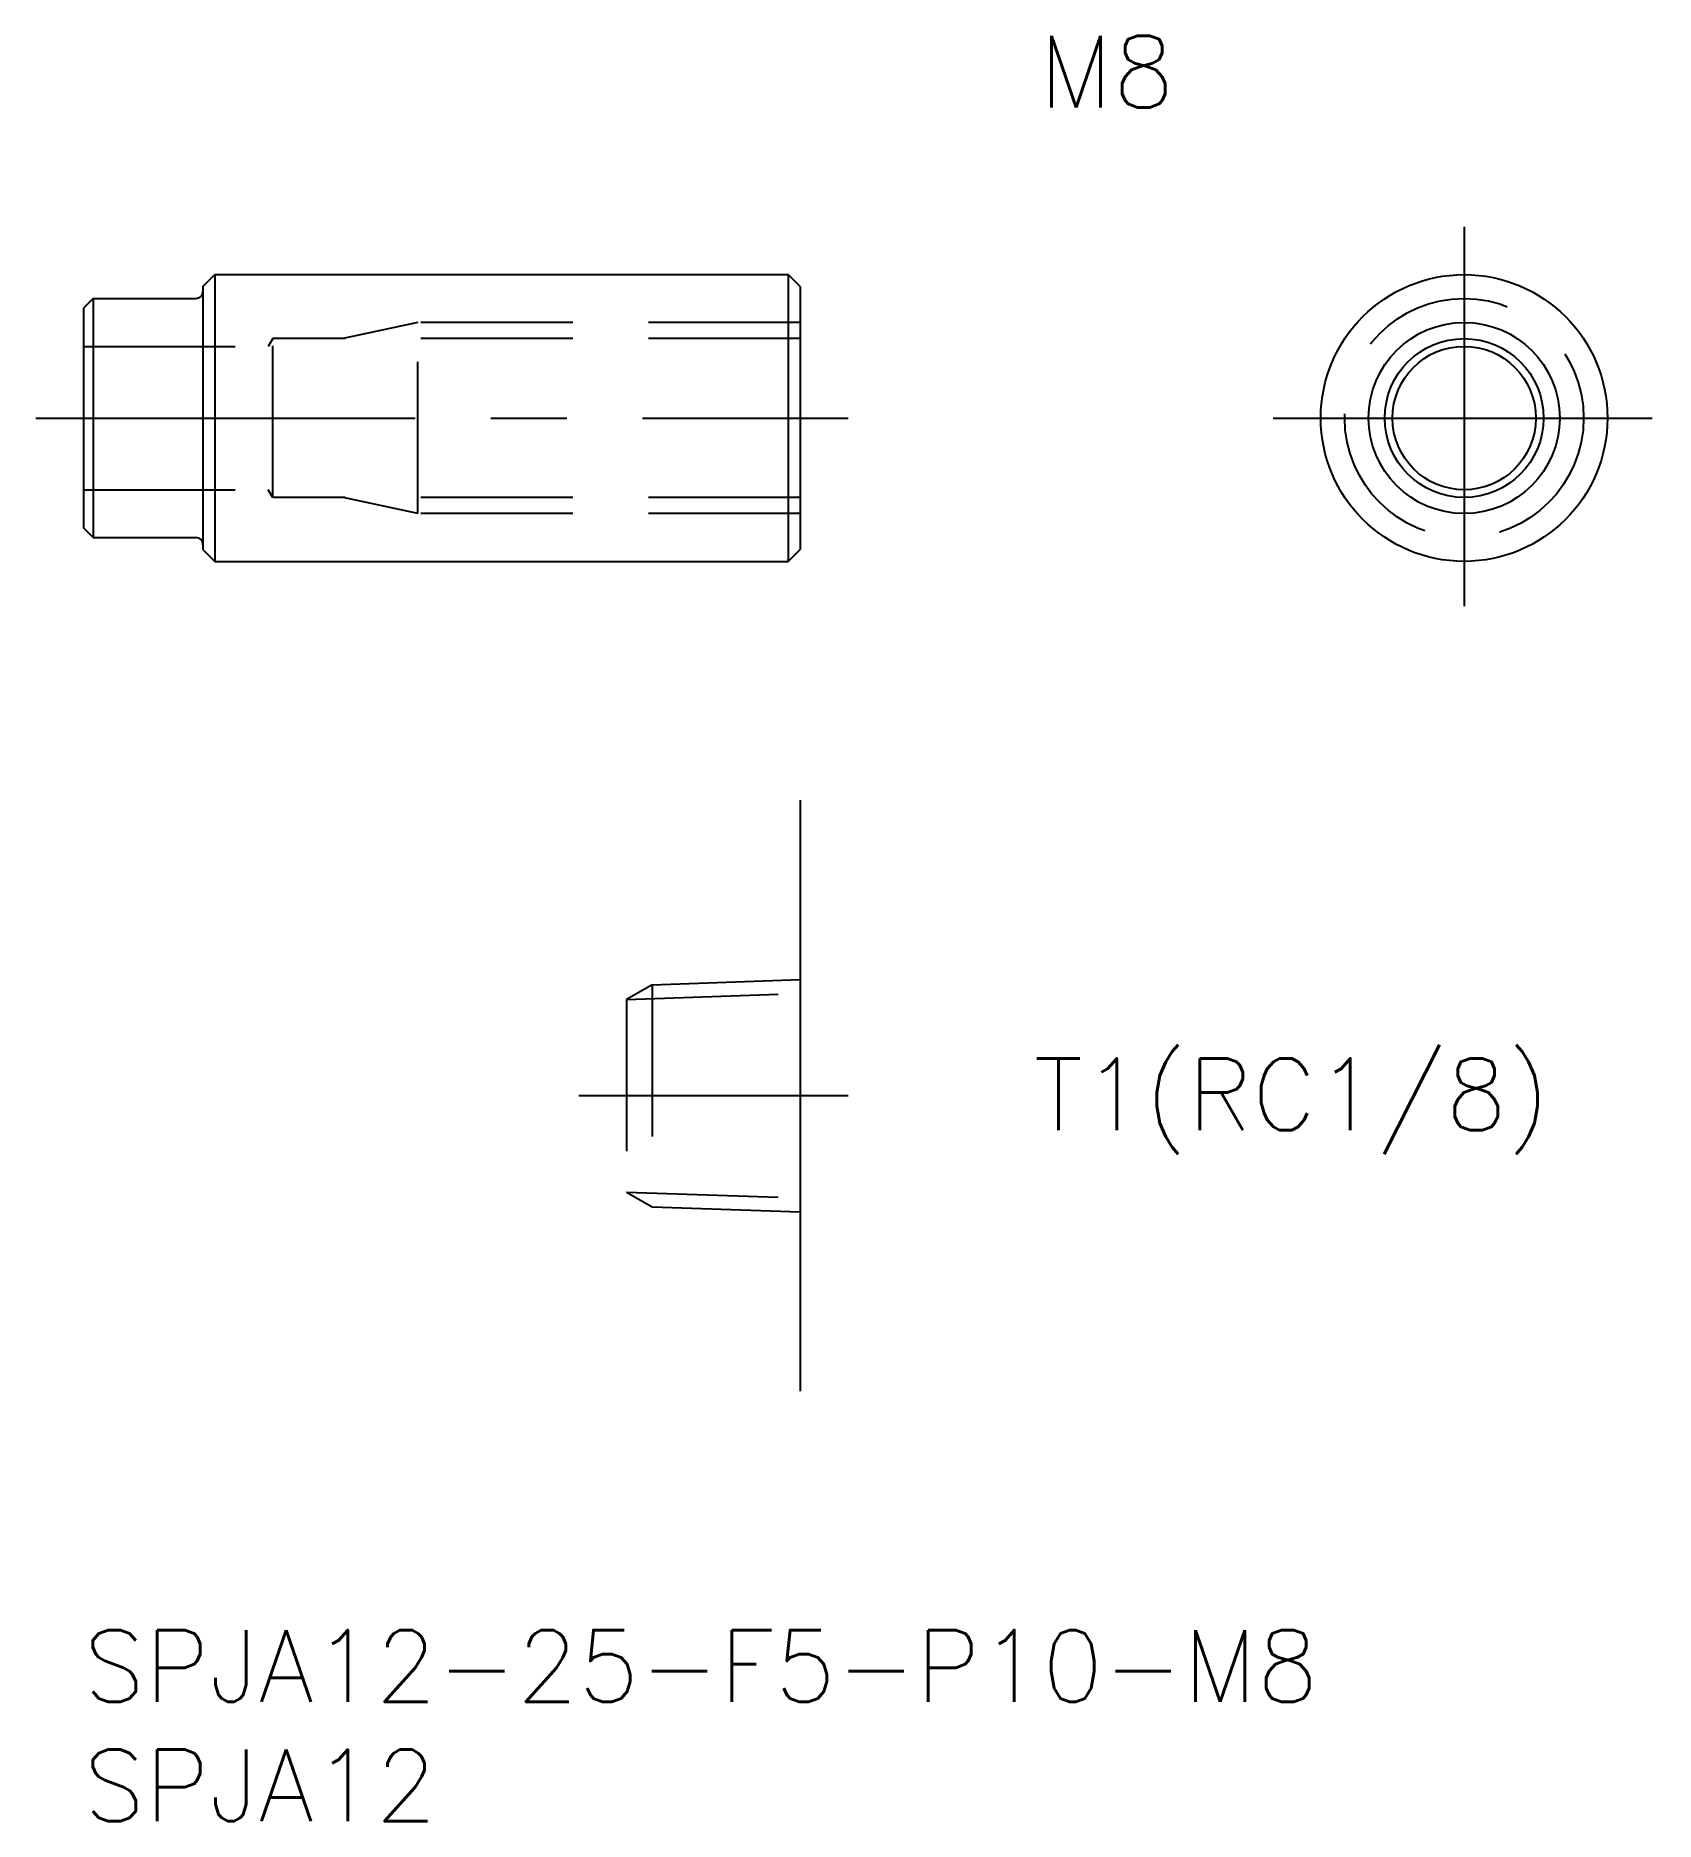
# Model space of a CAD drawing. Extents: x -2 to 65.8, y -8 to 66.7.
import ezdxf

# ---------------------------------------------------------------- set-up
doc = ezdxf.new("R2010")
doc.units = 0
doc.header["$LTSCALE"] = 0.5
doc.linetypes.add('CENTER', pattern=[50.8, 31.75, -6.35, 6.35, -6.35])
doc.linetypes.add('DASHED', pattern=[19.05, 12.7, -6.35])
for name, color, linetype in [('MSM_CENTER', 1, 'CENTER'), ('MSM_CONTINUOUS', 7, 'CONTINUOUS'), ('MSM_DASHED', 4, 'DASHED'), ('MSM_NARROW', 5, 'CONTINUOUS'), ('MSM_PART_NUMBER', 7, 'CONTINUOUS')]:
    doc.layers.add(name, color=color, linetype=linetype)
doc.styles.get("Standard").update_dxf_attribs({"font": 'txt.shx', "height": 3, "bigfont": 'bigfont.shx'})

# ---------------------------------------------------------------- blocks, each defined once
blk = doc.blocks.new('*U4')
at = {"layer": 'MSM_PART_NUMBER'}
blk.add_text('SPJA12-25-F5-P10-M8', height=3, dxfattribs=at).set_placement((0, -3))
blk = doc.blocks.new('*U5')
at = {"layer": 'MSM_PART_NUMBER'}
blk.add_text('SPJA12', height=3, dxfattribs=at).set_placement((0, -8))
blk = doc.blocks.new('*U6')
at = {"layer": 'MSM_PART_NUMBER'}
blk.add_text('M8', height=3, dxfattribs=at).set_placement((40, 63.728))
blk = doc.blocks.new('*U7')
at = {"layer": 'MSM_PART_NUMBER'}
blk.add_text('T1(RC1/8)', height=3, dxfattribs=at).set_placement((39.776, 20.925))

msp = doc.modelspace()

# ---------------------------------------------------------------- linework, layer by layer
at = {"layer": 'MSM_CENTER'}
for p, q in [((57.786, 58.728), (57.786, 42.728)), ((-2, 50.728), (32, 50.728)), ((49.786, 50.728), (65.786, 50.728)), ((32, 22.364), (20.729, 22.364))]:
    msp.add_line(p, q, dxfattribs=at)
at = {"layer": 'MSM_CONTINUOUS'}
for p, q in [((5, 56.228), (5.5, 56.728)), ((5, 56.228), (5, 45.228)), ((5.5, 56.728), (29.5, 56.728)), ((5.5, 56.728), (5.5, 44.728)), ((29.5, 56.728), (29.5, 44.728)), ((30, 56.228), (29.5, 56.728)), ((30, 56.228), (30, 45.228)), ((0.4, 55.728), (0, 55.328)), ((0, 55.328), (0, 46.128)), ((0.4, 55.728), (4.7, 55.728)), ((0.4, 55.728), (0.4, 45.728)), ((0.4, 45.728), (0, 46.128)), ((0.4, 45.728), (4.7, 45.728)), ((5, 45.228), (5.5, 44.728)), ((29.5, 44.728), (30, 45.228)), ((5.5, 44.728), (29.5, 44.728)), ((30, 34.728), (30, 10))]:
    msp.add_line(p, q, dxfattribs=at)
for radius in [6, 3.324, 3]:
    msp.add_circle((57.786, 50.728), radius, dxfattribs=at)
for centre, start, end in [((4.7, 56.028), 270, 0), ((4.7, 45.428), 0, 90)]:
    msp.add_arc(centre, 0.3, start, end, dxfattribs=at)
at = {"layer": 'MSM_DASHED'}
for p, q in [((14, 54.728), (10.875, 54.051)), ((14, 46.728), (14, 54.728)), ((30, 54.728), (14, 54.728)), ((7.919, 54.051), (7.732, 53.728)), ((7.919, 47.404), (7.919, 54.051)), ((30, 54.051), (7.919, 54.051)), ((0, 53.728), (7.732, 53.728)), ((0, 47.728), (7.732, 47.728)), ((7.919, 47.404), (7.732, 47.728)), ((30, 47.404), (7.919, 47.404)), ((14, 46.728), (10.875, 47.404)), ((30, 46.728), (14, 46.728)), ((23.8, 27.011), (22.729, 26.393)), ((23.8, 27.011), (30, 27.228)), ((23.8, 27.011), (23.8, 17.717)), ((22.729, 26.393), (30, 26.647)), ((22.729, 26.393), (22.729, 18.335)), ((22.729, 18.335), (30, 18.081)), ((22.729, 18.335), (23.8, 17.717)), ((23.8, 17.717), (30, 17.5))]:
    msp.add_line(p, q, dxfattribs=at)
msp.add_circle((57.786, 50.728), 5, dxfattribs=at)
at = {"layer": 'MSM_NARROW'}
msp.add_circle((57.786, 50.728), 4, dxfattribs=at)

# ---------------------------------------------------------------- block references
at = {"layer": 'MSM_CONTINUOUS'}
for name in ['*U6', '*U7', '*U4', '*U5']:
    msp.add_blockref(name, (0, 0), dxfattribs=at)

doc.saveas('drawing.dxf')
